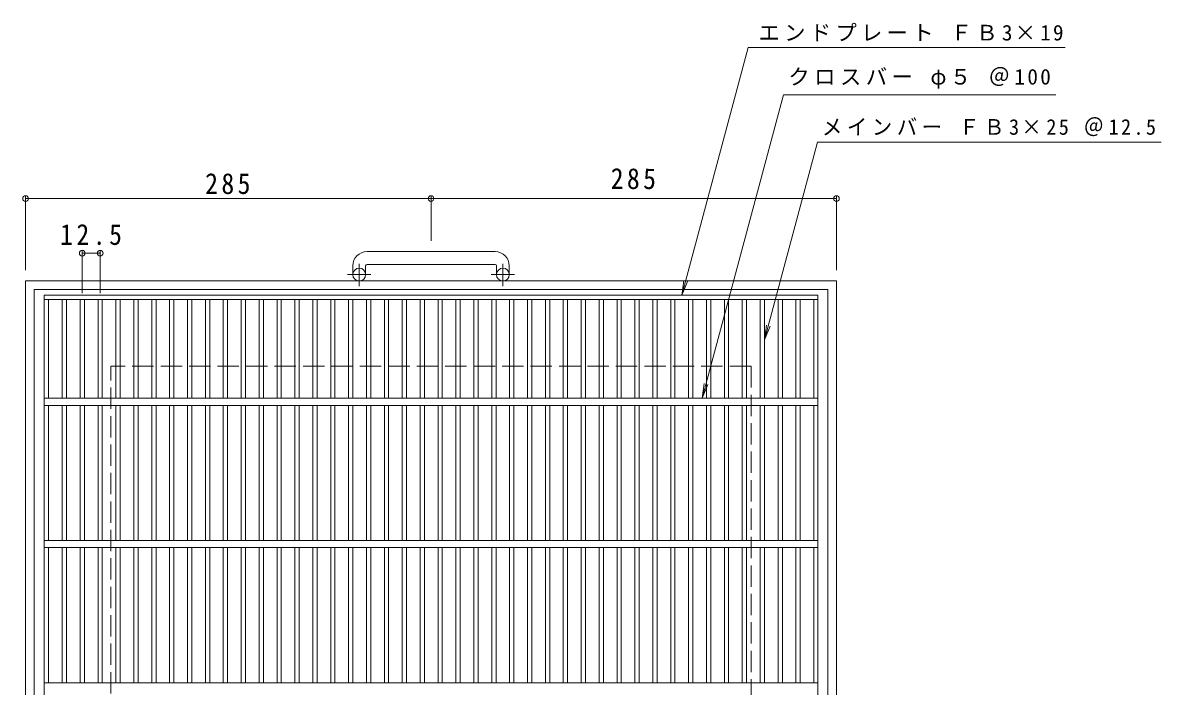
# Model space of a CAD drawing. Units: millimetres at full size, sheet at 1:5; details may follow other scales. Extents: x -730 to 864, y -685 to 658.
# Drawn here: x -708 to 93, y 192 to 658 of the extents above; entities that cross this region are included whole.
import ezdxf

# ---------------------------------------------------------------- set-up
doc = ezdxf.new("R2010")
doc.units = ezdxf.units.MM
doc.header["$LTSCALE"] = 5
doc.header["$PDMODE"] = 32
doc.header["$PDSIZE"] = 4
doc.linetypes.add('CHAIN1', pattern=[8, 5, -1, 1, -1])
doc.linetypes.add('DASHED3', pattern=[4, 3, -1])
for name, color, linetype, lineweight in [('B-1_ピット', 2, 'Continuous', 9), ('B-2_蓋', 3, 'Continuous', 9), ('B-4_寸法', 7, 'Continuous', 9), ('B-5_仕様文', 7, 'Continuous', 9)]:
    doc.layers.add(name, color=color, linetype=linetype, lineweight=lineweight)
doc.styles.add('ＭＳ ゴシック', font='')
doc.styles.get('ＭＳ ゴシック').set_extended_font_data('MS Gothic')

msp = doc.modelspace()

# ---------------------------------------------------------------- linework, layer by layer
at = {"layer": 'B-1_ピット'}
for p, q in [((-375.689, 497.175), (-465.689, 497.175)), ((-475.689, 487.175), (-475.689, 481.075)), ((-466.689, 487.175), (-466.689, 481.075)), ((-465.689, 488.175), (-375.689, 488.175)), ((-374.689, 487.175), (-374.689, 481.075)), ((-365.689, 487.175), (-365.689, 481.075)), ((-135.689, 476.575), (-705.689, 476.575)), ((-135.689, 476.575), (-135.689, -93.425)), ((-141.689, 470.574), (-699.689, 470.574)), ((-699.689, -87.425), (-699.689, 470.574)), ((-141.689, 470.574), (-141.689, -87.425))]:
    msp.add_line(p, q, dxfattribs=at)
at = {"layer": 'B-1_ピット', "linetype": 'CHAIN1'}
for p, q in [((-471.189, 472.968), (-471.189, 488.565)), ((-370.189, 472.968), (-370.189, 488.565)), ((-463.026, 481.075), (-479.433, 481.075)), ((-362.026, 481.075), (-378.433, 481.075))]:
    msp.add_line(p, q, dxfattribs=at)
at = {"layer": 'B-1_ピット', "linetype": 'DASHED3'}
for p in [(-195.689, 416.575), (-645.689, -33.426)]:
    msp.add_line(p, (-645.689, 416.575), dxfattribs=at)
at = {"layer": 'B-1_ピット'}
msp.add_lwpolyline([(-135.689, -93.425), (-705.689, -93.425), (-705.689, 476.575)], dxfattribs=at)
at = {"layer": 'B-1_ピット', "linetype": 'DASHED3'}
msp.add_lwpolyline([(-195.689, 416.575), (-195.689, -33.426), (-645.689, -33.426)], dxfattribs=at)
at = {"layer": 'B-1_ピット'}
for centre in [(-471.189, 481.075), (-370.189, 481.075)]:
    msp.add_circle(centre, 4.5, dxfattribs=at)
for centre, radius, start, end in [((-465.689, 487.175), 10, 90, 180), ((-375.689, 487.175), 10, 0, 90), ((-465.689, 487.175), 1, 90, 180), ((-375.689, 487.175), 1, 0, 90)]:
    msp.add_arc(centre, radius, start, end, dxfattribs=at)
at = {"layer": 'B-2_蓋'}
for p, q in [((-692.689, 466.575), (-148.689, 466.575)), ((-692.689, -83.425), (-692.689, 466.575)), ((-148.689, 466.575), (-148.689, -83.425)), ((-692.689, 463.575), (-148.689, 463.575)), ((-689.688, 394.075), (-689.688, 463.575)), ((-679.929, 463.575), (-679.929, 394.075)), ((-676.929, 463.575), (-676.929, 394.075)), ((-667.349, 463.575), (-667.349, 394.075)), ((-664.349, 463.575), (-664.349, 394.075)), ((-654.769, 463.575), (-654.769, 394.075)), ((-651.769, 463.575), (-651.769, 394.075)), ((-642.188, 463.575), (-642.188, 394.075)), ((-639.189, 463.575), (-639.189, 394.075)), ((-629.608, 463.575), (-629.608, 394.075)), ((-626.609, 463.575), (-626.609, 394.075)), ((-617.029, 463.575), (-617.029, 394.075)), ((-614.029, 463.575), (-614.029, 394.075)), ((-604.448, 463.575), (-604.448, 394.075)), ((-601.448, 463.575), (-601.448, 394.075)), ((-591.869, 463.575), (-591.869, 394.075)), ((-588.868, 463.575), (-588.868, 394.075)), ((-579.289, 463.575), (-579.289, 394.075)), ((-576.288, 463.575), (-576.288, 394.075)), ((-566.709, 463.575), (-566.709, 394.075)), ((-563.708, 463.575), (-563.708, 394.075)), ((-554.129, 463.575), (-554.129, 394.075)), ((-551.129, 463.575), (-551.129, 394.075)), ((-541.549, 463.575), (-541.549, 394.075)), ((-538.548, 463.575), (-538.548, 394.075)), ((-528.969, 463.575), (-528.969, 394.075)), ((-525.968, 463.575), (-525.968, 394.075)), ((-516.389, 463.575), (-516.389, 394.075)), ((-513.388, 463.575), (-513.388, 394.075)), ((-503.808, 463.575), (-503.808, 394.075)), ((-500.808, 463.575), (-500.808, 394.075)), ((-491.228, 463.575), (-491.228, 394.075)), ((-488.228, 463.575), (-488.228, 394.075)), ((-478.648, 463.575), (-478.648, 394.075)), ((-475.648, 463.575), (-475.648, 394.075)), ((-466.068, 463.575), (-466.068, 394.075)), ((-463.068, 463.575), (-463.068, 394.075)), ((-453.489, 463.575), (-453.489, 394.075)), ((-450.488, 463.575), (-450.488, 394.075)), ((-440.908, 463.575), (-440.908, 394.075)), ((-437.908, 463.575), (-437.908, 394.075)), ((-428.329, 463.575), (-428.329, 394.075)), ((-425.329, 463.575), (-425.329, 394.075)), ((-415.749, 463.575), (-415.749, 394.075)), ((-412.749, 463.575), (-412.749, 394.075)), ((-403.168, 463.575), (-403.168, 394.075)), ((-400.168, 463.575), (-400.168, 394.075)), ((-390.588, 463.575), (-390.588, 394.075)), ((-387.588, 463.575), (-387.588, 394.075)), ((-378.008, 463.575), (-378.008, 394.075)), ((-375.008, 463.575), (-375.008, 394.075)), ((-365.428, 463.575), (-365.428, 394.075)), ((-362.428, 463.575), (-362.428, 394.075)), ((-352.848, 463.575), (-352.848, 394.075)), ((-349.848, 463.575), (-349.848, 394.075)), ((-340.268, 463.575), (-340.268, 394.075)), ((-337.268, 463.575), (-337.268, 394.075)), ((-327.688, 463.575), (-327.688, 394.075)), ((-324.688, 463.575), (-324.688, 394.075)), ((-315.109, 463.575), (-315.109, 394.075)), ((-312.108, 463.575), (-312.108, 394.075)), ((-302.528, 463.575), (-302.528, 394.075)), ((-299.528, 463.575), (-299.528, 394.075)), ((-289.948, 463.575), (-289.948, 394.075)), ((-286.948, 463.575), (-286.948, 394.075)), ((-277.368, 463.575), (-277.368, 394.075)), ((-274.368, 463.575), (-274.368, 394.075)), ((-264.788, 463.575), (-264.788, 394.075)), ((-261.788, 463.575), (-261.788, 394.075)), ((-252.208, 463.575), (-252.208, 394.075)), ((-249.208, 463.575), (-249.208, 394.075)), ((-239.628, 463.575), (-239.628, 394.075)), ((-236.628, 463.575), (-236.628, 394.075)), ((-227.048, 463.575), (-227.048, 394.075)), ((-224.048, 463.575), (-224.048, 394.075)), ((-214.468, 463.575), (-214.468, 394.075)), ((-211.468, 463.575), (-211.468, 394.075)), ((-201.888, 463.575), (-201.888, 394.075)), ((-198.888, 463.575), (-198.888, 394.075)), ((-189.308, 463.575), (-189.308, 394.075)), ((-186.308, 463.575), (-186.308, 394.075)), ((-176.728, 463.575), (-176.728, 394.075)), ((-173.728, 463.575), (-173.728, 394.075)), ((-164.148, 463.575), (-164.148, 394.075)), ((-161.148, 463.575), (-161.148, 394.075)), ((-151.689, 463.575), (-151.689, 394.075)), ((-692.689, 394.075), (-148.689, 394.075)), ((-692.689, 389.075), (-148.689, 389.075)), ((-689.688, 294.075), (-689.688, 389.075)), ((-679.929, 389.075), (-679.929, 294.075)), ((-676.929, 389.075), (-676.929, 294.075)), ((-667.349, 389.075), (-667.349, 294.075)), ((-664.349, 389.075), (-664.349, 294.075)), ((-654.769, 389.075), (-654.769, 294.075)), ((-651.769, 389.075), (-651.769, 294.075)), ((-642.188, 389.075), (-642.188, 294.075)), ((-639.189, 389.075), (-639.189, 294.075)), ((-629.608, 389.075), (-629.608, 294.075)), ((-626.609, 389.075), (-626.609, 294.075)), ((-617.029, 389.075), (-617.029, 294.075)), ((-614.029, 389.075), (-614.029, 294.075)), ((-604.448, 389.075), (-604.448, 294.075)), ((-601.448, 389.075), (-601.448, 294.075)), ((-591.869, 389.075), (-591.869, 294.075)), ((-588.868, 389.075), (-588.868, 294.075)), ((-579.289, 389.075), (-579.289, 294.075)), ((-576.288, 389.075), (-576.288, 294.075)), ((-566.709, 389.075), (-566.709, 294.075)), ((-563.708, 389.075), (-563.708, 294.075)), ((-554.129, 389.075), (-554.129, 294.075)), ((-551.129, 389.075), (-551.129, 294.075)), ((-541.549, 389.075), (-541.549, 294.075)), ((-538.548, 389.075), (-538.548, 294.075)), ((-528.969, 389.075), (-528.969, 294.075)), ((-525.968, 389.075), (-525.968, 294.075)), ((-516.389, 389.075), (-516.389, 294.075)), ((-513.388, 389.075), (-513.388, 294.075)), ((-503.808, 389.075), (-503.808, 294.075)), ((-500.808, 389.075), (-500.808, 294.075)), ((-491.228, 389.075), (-491.228, 294.075)), ((-488.228, 389.075), (-488.228, 294.075)), ((-478.648, 389.075), (-478.648, 294.075)), ((-475.648, 389.075), (-475.648, 294.075)), ((-466.068, 389.075), (-466.068, 294.075)), ((-463.068, 389.075), (-463.068, 294.075)), ((-453.489, 389.075), (-453.489, 294.075)), ((-450.488, 389.075), (-450.488, 294.075)), ((-440.908, 389.075), (-440.908, 294.075)), ((-437.908, 389.075), (-437.908, 294.075)), ((-428.329, 389.075), (-428.329, 294.075)), ((-425.329, 389.075), (-425.329, 294.075)), ((-415.749, 389.075), (-415.749, 294.075)), ((-412.749, 389.075), (-412.749, 294.075)), ((-403.168, 389.075), (-403.168, 294.075)), ((-400.168, 389.075), (-400.168, 294.075)), ((-390.588, 389.075), (-390.588, 294.075)), ((-387.588, 389.075), (-387.588, 294.075)), ((-378.008, 389.075), (-378.008, 294.075)), ((-375.008, 389.075), (-375.008, 294.075)), ((-365.428, 389.075), (-365.428, 294.075)), ((-362.428, 389.075), (-362.428, 294.075)), ((-352.848, 389.075), (-352.848, 294.075)), ((-349.848, 389.075), (-349.848, 294.075)), ((-340.268, 389.075), (-340.268, 294.075)), ((-337.268, 389.075), (-337.268, 294.075)), ((-327.688, 389.075), (-327.688, 294.075)), ((-324.688, 389.075), (-324.688, 294.075)), ((-315.109, 389.075), (-315.109, 294.075)), ((-312.108, 389.075), (-312.108, 294.075)), ((-302.528, 389.075), (-302.528, 294.075)), ((-299.528, 389.075), (-299.528, 294.075)), ((-289.948, 389.075), (-289.948, 294.075)), ((-286.948, 389.075), (-286.948, 294.075)), ((-277.368, 389.075), (-277.368, 294.075)), ((-274.368, 389.075), (-274.368, 294.075)), ((-264.788, 389.075), (-264.788, 294.075)), ((-261.788, 389.075), (-261.788, 294.075)), ((-252.208, 389.075), (-252.208, 294.075)), ((-249.208, 389.075), (-249.208, 294.075)), ((-239.628, 389.075), (-239.628, 294.075)), ((-236.628, 389.075), (-236.628, 294.075)), ((-227.048, 389.075), (-227.048, 294.075)), ((-224.048, 389.075), (-224.048, 294.075)), ((-214.468, 389.075), (-214.468, 294.075)), ((-211.468, 389.075), (-211.468, 294.075)), ((-201.888, 389.075), (-201.888, 294.075)), ((-198.888, 389.075), (-198.888, 294.075)), ((-189.308, 389.075), (-189.308, 294.075)), ((-186.308, 389.075), (-186.308, 294.075)), ((-176.728, 389.075), (-176.728, 294.075)), ((-173.728, 389.075), (-173.728, 294.075)), ((-164.148, 389.075), (-164.148, 294.075)), ((-161.148, 389.075), (-161.148, 294.075)), ((-151.689, 389.075), (-151.689, 294.075)), ((-692.689, 294.075), (-148.689, 294.075)), ((-692.689, 289.075), (-148.689, 289.075)), ((-689.688, 194.075), (-689.688, 289.075)), ((-679.929, 289.075), (-679.929, 194.075)), ((-676.929, 289.075), (-676.929, 194.075)), ((-667.349, 289.075), (-667.349, 194.075)), ((-664.349, 289.075), (-664.349, 194.075)), ((-654.769, 289.075), (-654.769, 194.075)), ((-651.769, 289.075), (-651.769, 194.075)), ((-642.188, 289.075), (-642.188, 194.075)), ((-639.189, 289.075), (-639.189, 194.075)), ((-629.608, 289.075), (-629.608, 194.075)), ((-626.609, 289.075), (-626.609, 194.075)), ((-617.029, 289.075), (-617.029, 194.075)), ((-614.029, 289.075), (-614.029, 194.075)), ((-604.448, 289.075), (-604.448, 194.075)), ((-601.448, 289.075), (-601.448, 194.075)), ((-591.869, 289.075), (-591.869, 194.075)), ((-588.868, 289.075), (-588.868, 194.075)), ((-579.289, 289.075), (-579.289, 194.075)), ((-576.288, 289.075), (-576.288, 194.075)), ((-566.709, 289.075), (-566.709, 194.075)), ((-563.708, 289.075), (-563.708, 194.075)), ((-554.129, 289.075), (-554.129, 194.075)), ((-551.129, 289.075), (-551.129, 194.075)), ((-541.549, 289.075), (-541.549, 194.075)), ((-538.548, 289.075), (-538.548, 194.075)), ((-528.969, 289.075), (-528.969, 194.075)), ((-525.968, 289.075), (-525.968, 194.075)), ((-516.389, 289.075), (-516.389, 194.075)), ((-513.388, 289.075), (-513.388, 194.075)), ((-503.808, 289.075), (-503.808, 194.075)), ((-500.808, 289.075), (-500.808, 194.075)), ((-491.228, 289.075), (-491.228, 194.075)), ((-488.228, 289.075), (-488.228, 194.075)), ((-478.648, 289.075), (-478.648, 194.075)), ((-475.648, 289.075), (-475.648, 194.075)), ((-466.068, 289.075), (-466.068, 194.075)), ((-463.068, 289.075), (-463.068, 194.075)), ((-453.489, 289.075), (-453.489, 194.075)), ((-450.488, 289.075), (-450.488, 194.075)), ((-440.908, 289.075), (-440.908, 194.075)), ((-437.908, 289.075), (-437.908, 194.075)), ((-428.329, 289.075), (-428.329, 194.075)), ((-425.329, 289.075), (-425.329, 194.075)), ((-415.749, 289.075), (-415.749, 194.075)), ((-412.749, 289.075), (-412.749, 194.075)), ((-403.168, 289.075), (-403.168, 194.075)), ((-400.168, 289.075), (-400.168, 194.075)), ((-390.588, 289.075), (-390.588, 194.075)), ((-387.588, 289.075), (-387.588, 194.075)), ((-378.008, 289.075), (-378.008, 194.075)), ((-375.008, 289.075), (-375.008, 194.075)), ((-365.428, 289.075), (-365.428, 194.075)), ((-362.428, 289.075), (-362.428, 194.075)), ((-352.848, 289.075), (-352.848, 194.075)), ((-349.848, 289.075), (-349.848, 194.075)), ((-340.268, 289.075), (-340.268, 194.075)), ((-337.268, 289.075), (-337.268, 194.075)), ((-327.688, 289.075), (-327.688, 194.075)), ((-324.688, 289.075), (-324.688, 194.075)), ((-315.109, 289.075), (-315.109, 194.075)), ((-312.108, 289.075), (-312.108, 194.075)), ((-302.528, 289.075), (-302.528, 194.075)), ((-299.528, 289.075), (-299.528, 194.075)), ((-289.948, 289.075), (-289.948, 194.075)), ((-286.948, 289.075), (-286.948, 194.075)), ((-277.368, 289.075), (-277.368, 194.075)), ((-274.368, 289.075), (-274.368, 194.075)), ((-264.788, 289.075), (-264.788, 194.075)), ((-261.788, 289.075), (-261.788, 194.075)), ((-252.208, 289.075), (-252.208, 194.075)), ((-249.208, 289.075), (-249.208, 194.075)), ((-239.628, 289.075), (-239.628, 194.075)), ((-236.628, 289.075), (-236.628, 194.075)), ((-227.048, 289.075), (-227.048, 194.075)), ((-224.048, 289.075), (-224.048, 194.075)), ((-214.468, 289.075), (-214.468, 194.075)), ((-211.468, 289.075), (-211.468, 194.075)), ((-201.888, 289.075), (-201.888, 194.075)), ((-198.888, 289.075), (-198.888, 194.075)), ((-189.308, 289.075), (-189.308, 194.075)), ((-186.308, 289.075), (-186.308, 194.075)), ((-176.728, 289.075), (-176.728, 194.075)), ((-173.728, 289.075), (-173.728, 194.075)), ((-164.148, 289.075), (-164.148, 194.075)), ((-161.148, 289.075), (-161.148, 194.075)), ((-151.689, 289.075), (-151.689, 194.075)), ((-692.689, 194.075), (-148.689, 194.075))]:
    msp.add_line(p, q, dxfattribs=at)
at = {"layer": 'B-4_寸法'}
for p, q in [((-705.689, 484.075), (-705.689, 536.279)), ((-420.689, 504.675), (-420.689, 536.279)), ((-135.689, 484.075), (-135.689, 536.279)), ((-705.689, 534.479), (-420.689, 534.479)), ((-420.689, 534.479), (-135.689, 534.479)), ((-665.849, 467.901), (-665.849, 497.897)), ((-653.269, 467.901), (-653.269, 497.897)), ((-665.849, 496.097), (-653.269, 496.097))]:
    msp.add_line(p, q, dxfattribs=at)
for p in [(-705.689, 534.479), (-420.689, 534.479), (-135.689, 534.479), (-665.849, 496.097), (-653.269, 496.097)]:
    msp.add_point(p, dxfattribs=at)
at = {"layer": 'B-5_仕様文'}
for p, q in [((-186.308, 435.117), (-149.052, 574.158)), ((-149.052, 574.158), (92.621, 574.158)), ((-244.377, 466.575), (-243.018, 476.903)), ((-244.377, 466.575), (-240.391, 476.199)), ((-186.308, 435.117), (-184.948, 445.444)), ((-186.308, 435.117), (-182.322, 444.741)), ((-230.153, 394.075), (-228.793, 404.402)), ((-230.153, 394.075), (-226.167, 403.699))]:
    msp.add_line(p, q, dxfattribs=at)
for points in [[(-244.377, 466.575), (-197.687, 640.825), (25.072, 640.825)], [(-230.153, 394.075), (-172.968, 607.492), (18.639, 607.492)]]:
    msp.add_lwpolyline(points, dxfattribs=at)

# ---------------------------------------------------------------- texts
at = {"layer": 'B-4_寸法', "color": 2, "char_height": 14.66, "attachment_point": 7, "style": 'ＭＳ ゴシック'}
for s, insert in [('\\T1.27;\\W0.9;285', (-579.439, 537.479)), ('\\T1.28;\\W0.9;12.5', (-681.434, 501.697))]:
    msp.add_mtext(s, dxfattribs=dict(at, insert=insert))
at = {"layer": 'B-4_寸法', "color": 2, "insert": (-294.403, 541.081), "char_height": 14.66, "attachment_point": 7, "rotation": 359.638, "style": 'ＭＳ ゴシック'}
msp.add_mtext('\\T1.27;\\W0.9;285', dxfattribs=at)
at = {"layer": 'B-5_仕様文', "char_height": 11, "attachment_point": 7, "style": 'ＭＳ ゴシック'}
for s, insert in [('\\T1.2;エンドプレート\\~ＦＢ3×19', (-190.445, 644.992)), ('\\T1.21;クロスバー\\~φ５\\~＠100', (-169.519, 611.658)), ('\\T1.23;\\W0.95;メインバー\\~ＦＢ3×25\\~＠12.5', (-145.864, 578.325))]:
    msp.add_mtext(s, dxfattribs=dict(at, insert=insert))

doc.saveas('drawing.dxf')
